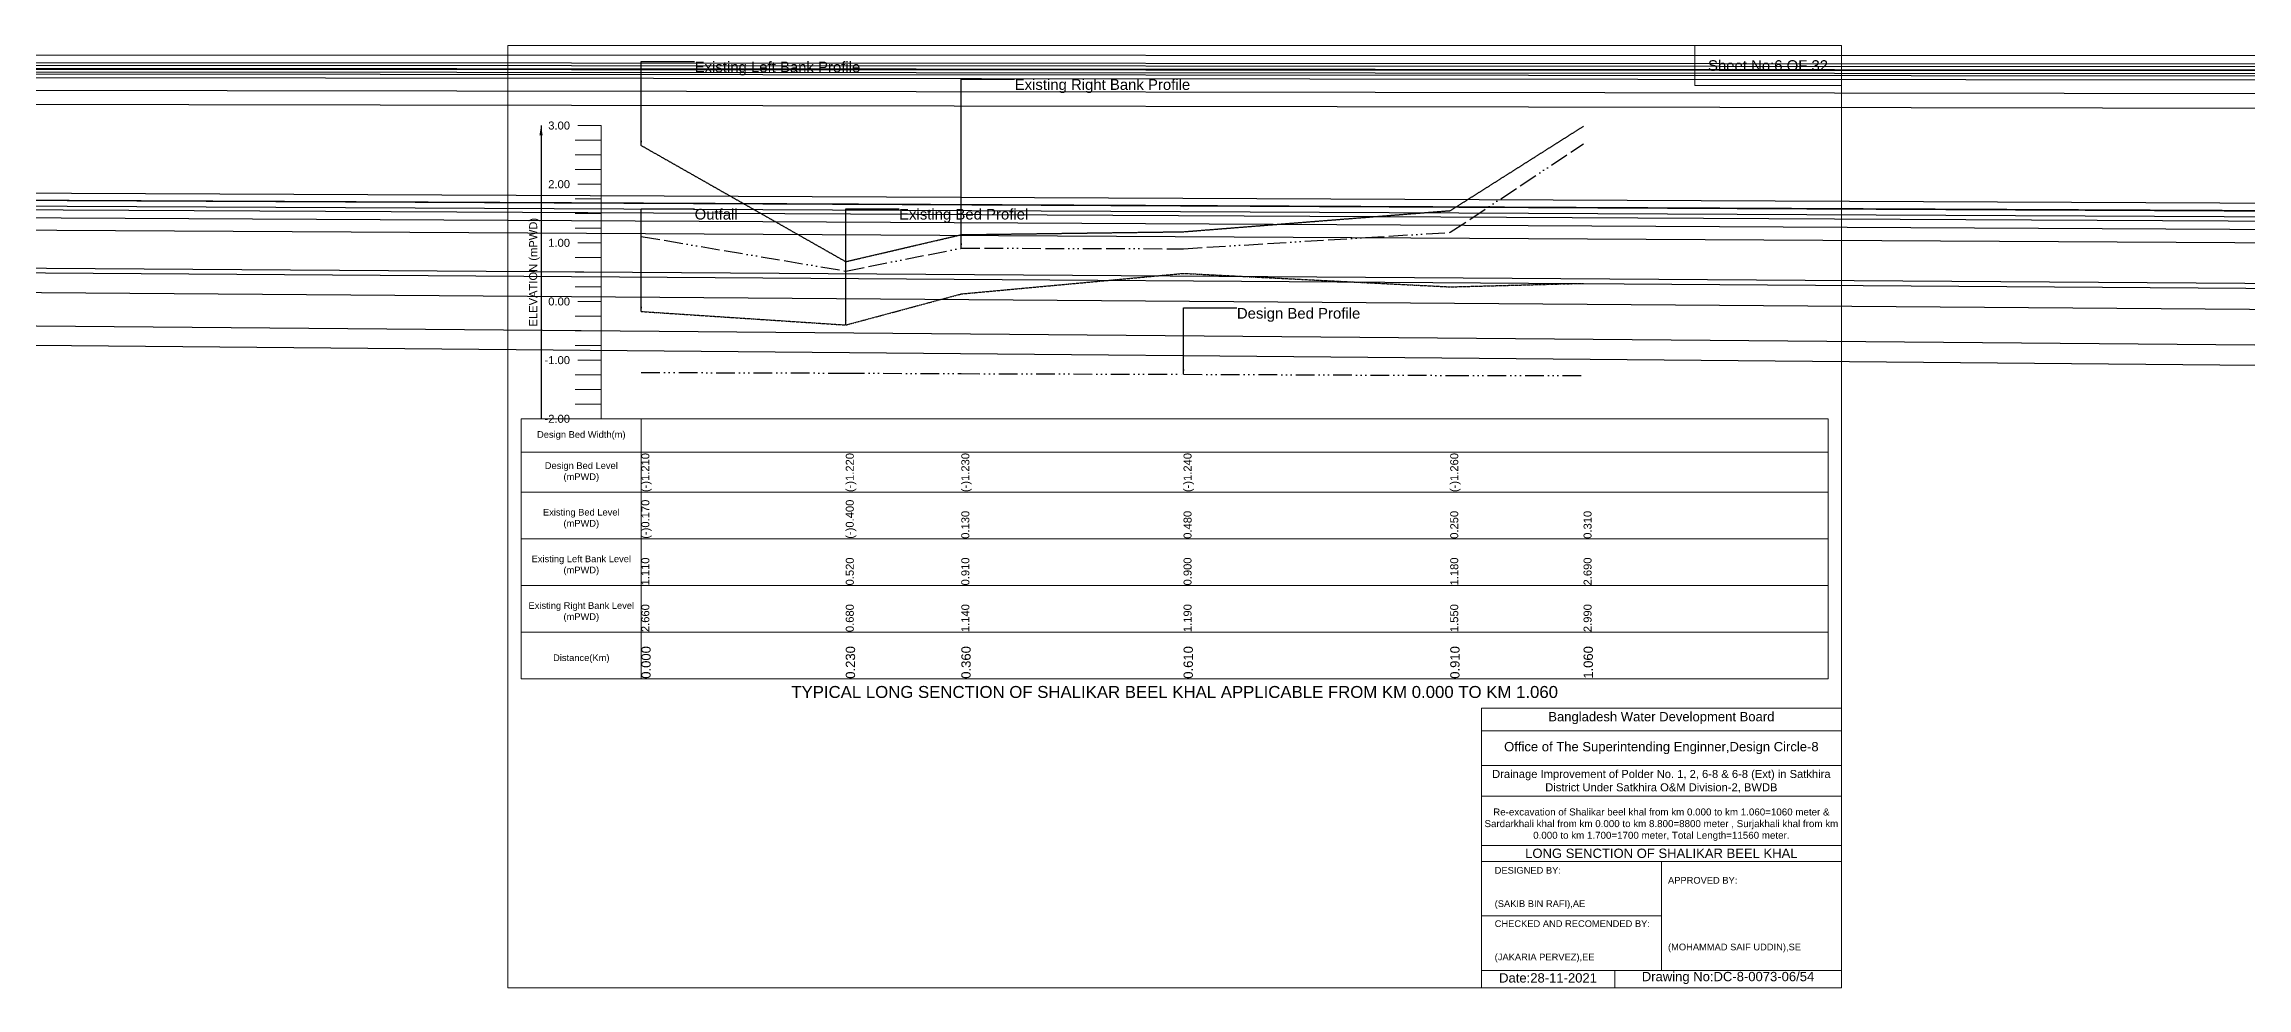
# Model space of a CAD drawing. Header units: inches. Extents: x 0 to 416000, y -4242 to 7.
# Drawn here: x 147912 to 157825, y -4242 to 7 of the extents above; entities that cross this region are included whole.
import ezdxf

# ---------------------------------------------------------------- set-up
doc = ezdxf.new("R2010")
doc.units = ezdxf.units.IN
doc.header["$LTSCALE"] = 7
doc.header["$MEASUREMENT"] = 0
for name, pattern in [('ACAD_ISO14W100', [24, 12, -3, 0, -3, 0, -3, 0, -3]), ('ACAD_ISO15W100', [39, 12, -3, 12, -3, 0, -3, 0, -3, 0, -3]), ('DASHDOT2', [0.5, 0.25, -0.125, 0, -0.125]), ('DASHED2', [0.375, 0.25, -0.125])]:
    doc.linetypes.add(name, pattern=pattern)
for name, color, linetype, lineweight in [('Cross section Data Border', 7, 'Continuous', 9), ('Cross Section Labels', 7, 'Continuous', 9), ('Design Bed Level Long Section', 7, 'ACAD_ISO14W100', 25), ('Existing Bed Level for Long Section', 7, 'DASHDOT2', 25), ('Existing Left Bank of Long section', 7, 'DASHED2', 25), ('Existing Right Bank of Long Section', 7, 'ACAD_ISO15W100', 25), ('Long Section Border', 7, 'Continuous', 9), ('Long Section Labels', 7, 'Continuous', 9), ('Vscale for Long Section', 7, 'Continuous', 9)]:
    doc.layers.add(name, color=color, linetype=linetype, lineweight=lineweight)
doc.styles.get("Standard").update_dxf_attribs({"font": 'arial.ttf'})
doc.dimstyles.get("Standard").update_dxf_attribs({"dimtxt": 0.18, "dimasz": 0.18, "dimexe": 0.18, "dimexo": 0.0625, "dimgap": 0.09, "dimtad": 0, "dimtih": 1, "dimtoh": 1, "dimdec": 4, "dimzin": 0, "dimdsep": 46, "dimtxsty": 'Standard', "dimcen": 0.09, "dimadec": 0, "dimazin": 0, "dimtfac": 1, "dimtdec": 4, "dimtofl": 0, "dimtmove": 0, "dimatfit": 3, "dimfxl": 1, "dimtolj": 1, "dimtzin": 0, "dimarcsym": 0})

msp = doc.modelspace()

# ---------------------------------------------------------------- linework, layer by layer
at = {"layer": 'Cross section Data Border'}
for points in [[(150000, 0), (156000, 0), (156000, -4242), (150000, -4242)], [(155340, 0), (156000, 0), (156000, -180), (155340, -180)]]:
    msp.add_lwpolyline(points, close=True, dxfattribs=at)
for points in [[(154380, -4242), (154380, -2982), (156000, -2982)], [(154380, -3084), (156000, -3084)], [(154380, -3240), (156000, -3240)], [(154380, -3378), (156000, -3378)], [(154380, -3600), (156000, -3600)], [(154380, -3672), (156000, -3672)], [(155190, -3672), (155190, -4164)], [(154380, -3918), (155190, -3918)], [(154380, -4164), (156000, -4164)], [(154980, -4164), (154980, -4242)]]:
    msp.add_lwpolyline(points, dxfattribs=at)
at = {"layer": 'Design Bed Level Long Section'}
msp.add_lwpolyline([(150600, -1471.4), (151520, -1474.1), (152040, -1476.7), (153040, -1479.4), (154240, -1484.6), (154840, -1484.6)], dxfattribs=at)
at = {"layer": 'Existing Bed Level for Long Section'}
msp.add_lwpolyline([(150600, -1196.9), (151520, -1257.6), (152040, -1117.7), (153040, -1025.3), (154240, -1086), (154840, -1070.2)], dxfattribs=at)
at = {"layer": 'Existing Left Bank of Long section'}
msp.add_lwpolyline([(150600, -449.8), (151520, -972.5), (152040, -851), (153040, -837.8), (154240, -742.8), (154840, -362.6)], dxfattribs=at)
at = {"layer": 'Existing Right Bank of Long Section'}
msp.add_lwpolyline([(150600, -859), (151520, -1014.7), (152040, -911.8), (153040, -914.4), (154240, -840.5), (154840, -441.8)], dxfattribs=at)
at = {"layer": 'Long Section Border'}
msp.add_lwpolyline([(150060, -1680), (155940, -1680), (155940, -2850), (150060, -2850)], close=True, dxfattribs=at)
for points in [[(150600, -1680), (150600, -2850)], [(150060, -1830), (155940, -1830)], [(150060, -2010), (155940, -2010)], [(150060, -2220), (155940, -2220)], [(150060, -2430), (155940, -2430)], [(150060, -2640), (155940, -2640)]]:
    msp.add_lwpolyline(points, dxfattribs=at)
at = {"layer": 'Vscale for Long Section'}
for points in [[(150420, -360), (150315, -360)], [(150420, -1680), (150420, -1416), (150420, -1152), (150420, -888), (150420, -624), (150420, -360)], [(150420, -426), (150303, -426)], [(150420, -492), (150303, -492)], [(150420, -558), (150303, -558)], [(150420, -690), (150303, -690)], [(150420, -624), (150315, -624)], [(150420, -756), (150303, -756)], [(150420, -822), (150303, -822)], [(150420, -888), (150315, -888)], [(150420, -954), (150303, -954)], [(150420, -1020), (150303, -1020)], [(150420, -1086), (150303, -1086)], [(150420, -1152), (150315, -1152)], [(150420, -1218), (150303, -1218)], [(150420, -1284), (150303, -1284)], [(150420, -1350), (150303, -1350)], [(150420, -1482), (150303, -1482)], [(150420, -1416), (150315, -1416)], [(150420, -1548), (150303, -1548)], [(150420, -1614), (150303, -1614)], [(150420, -1680), (150525, -1680)]]:
    msp.add_lwpolyline(points, dxfattribs=at)

# ---------------------------------------------------------------- texts
at = {"layer": 'Cross section Data Border', "attachment_point": 5}
for s, insert, char_height in [('Sheet No:6 OF 32', (155670, -90), 48), ('Bangladesh Water Development Board', (155190, -3027), 42), ('Office of The Superintending Enginner,Design Circle-8', (155190, -3162), 42)]:
    msp.add_mtext(s, dxfattribs=dict(at, insert=insert, char_height=char_height))
at = {"layer": 'Cross section Data Border'}
for s, insert, char_height, width, attachment_point in [('Drainage Improvement of Polder No. 1, 2, 6-8 & 6-8 (Ext) in Satkhira District Under Satkhira O&M Division-2, BWDB', (155190, -3312), 36, 1680, 5), ('Re-excavation of Shalikar beel khal from km 0.000 to km 1.060=1060 meter & Sardarkhali khal from km 0.000 to km 8.800=8800 meter , Surjakhali khal from km 0.000 to km 1.700=1700 meter, Total Length=11560 meter.', (155190, -3507), 31.4683, 1620, 5), ('LONG SENCTION OF SHALIKAR BEEL KHAL', (155190, -3636), 42, 1680, 5), ('DESIGNED BY:^J^J^J(SAKIB BIN RAFI),AE', (154440, -3792), 30, 840, 4), ('APPROVED BY:^J^J^J^J^J^J(MOHAMMAD SAIF UDDIN),SE', (155220, -3912), 30, 840, 4), ('CHECKED AND RECOMENDED BY:^J^J^J(JAKARIA PERVEZ),EE', (154440, -4032), 30, 840, 4), ('Date:28-11-2021', (154680, -4197), 42, 840, 5), ('Drawing No:DC-8-0073-06/54', (155490, -4197), 42, 1320, 5)]:
    msp.add_mtext(s, dxfattribs=dict(at, insert=insert, char_height=char_height, width=width, attachment_point=attachment_point))
at = {"layer": 'Long Section Border', "attachment_point": 5}
for s, insert, char_height in [('Design Bed Width(m)', (150330, -1755), 30), ('Design Bed Level^J(mPWD)', (150330, -1920), 30), ('Existing Bed Level^J(mPWD)', (150330, -2130), 30), ('Existing Left Bank Level^J(mPWD)', (150330, -2340), 30), ('Existing Right Bank Level^J(mPWD)', (150330, -2550), 30), ('Distance(Km)', (150330, -2760), 30), ('TYPICAL LONG SENCTION OF SHALIKAR BEEL KHAL APPLICABLE FROM KM 0.000 TO KM 1.060', (153000, -2910), 54)]:
    msp.add_mtext(s, dxfattribs=dict(at, insert=insert, char_height=char_height))
at = {"layer": 'Long Section Labels', "char_height": 48, "attachment_point": 1}
for s, insert in [('Existing Left Bank Profile', (150840, -72.2)), ('Existing Right Bank Profile', (152280, -151.4)), ('Outfall', (150840, -734.9)), ('Existing Bed Profiel', (151760, -734.9)), ('Design Bed Profile', (153280, -1181))]:
    msp.add_mtext(s, dxfattribs=dict(at, insert=insert))
at = {"layer": 'Vscale for Long Section', "char_height": 36, "attachment_point": 6}
for s, insert in [('3.00', (150279.1, -360)), ('2.00', (150279.1, -624)), ('1.00', (150279.1, -888)), ('0.00', (150279.1, -1152)), ('-1.00', (150279.1, -1416)), ('-2.00', (150279.1, -1680))]:
    msp.add_mtext(s, dxfattribs=dict(at, insert=insert))
at = {"layer": 'Vscale for Long Section', "rotation": 90}
for s, insert, char_height, attachment_point in [('ELEVATION (mPWD)', (150118.8, -1020), 36, 5), ('(-)1.210', (150600, -2010), 36, 1), ('(-)1.220', (151520, -2010), 36, 1), ('(-)1.230', (152040, -2010), 36, 1), ('(-)1.240', (153040, -2010), 36, 1), ('(-)1.260', (154240, -2010), 36, 1), ('(-)1.260', (154240, -2010), 36, 1), ('(-)0.170', (150600, -2220), 36, 1), ('(-)0.400', (151520, -2220), 36, 1), ('0.130', (152040, -2220), 36, 1), ('0.480', (153040, -2220), 36, 1), ('0.250', (154240, -2220), 36, 1), ('0.310', (154840, -2220), 36, 1), ('1.110', (150600, -2430), 36, 1), ('0.520', (151520, -2430), 36, 1), ('0.910', (152040, -2430), 36, 1), ('0.900', (153040, -2430), 36, 1), ('1.180', (154240, -2430), 36, 1), ('2.690', (154840, -2430), 36, 1), ('2.660', (150600, -2640), 36, 1), ('0.680', (151520, -2640), 36, 1), ('1.140', (152040, -2640), 36, 1), ('1.190', (153040, -2640), 36, 1), ('1.550', (154240, -2640), 36, 1), ('2.990', (154840, -2640), 36, 1), ('0.000', (150600, -2850), 42, 1), ('0.230', (151520, -2850), 42, 1), ('0.360', (152040, -2850), 42, 1), ('0.610', (153040, -2850), 42, 1), ('0.910', (154240, -2850), 42, 1), ('1.060', (154840, -2850), 42, 1)]:
    msp.add_mtext(s, dxfattribs=dict(at, insert=insert, char_height=char_height, attachment_point=attachment_point))

# ---------------------------------------------------------------- leaders
at = {"layer": 'Cross Section Labels', "annotation_type": 0, "has_hookline": 1, "hookline_direction": 0, "text_width": 497}
for points in [[(0, 0), (223015, -154.2), (223194.9, -154.2)], [(0, 0), (252652, -245.4), (252831.9, -245.4)], [(0, 0), (262182, -225.9), (262361.9, -225.9)], [(0, 0), (313700, -185.7), (313879.9, -185.7)], [(0, 0), (332446, -171.3), (332625.9, -171.3)], [(0, 0), (342778, -95.2), (342957.9, -95.2)], [(0, 0), (383141, -273.2), (383320.9, -273.2)], [(0, 0), (392544, -311.8), (392723.9, -311.8)], [(0, 0), (402652, -286.9), (402831.9, -286.9)], [(0, 0), (202878.5, -361.4), (203058.4, -361.4)], [(0, 0), (212708, -289.6), (212887.9, -289.6)], [(0, 0), (292730, -1643.9), (292909.9, -1643.9)], [(0, 0), (302388, -1582.6), (302567.9, -1582.6)], [(0, 0), (322958, -1614.4), (323137.9, -1614.4)], [(0, 0), (332565, -1623.5), (332744.9, -1623.5)], [(0, 0), (342899, -1610.9), (343078.9, -1610.9)], [(0, 0), (372584, -1670.8), (372763.9, -1670.8)], [(0, 0), (382536, -1802.2), (382715.9, -1802.2)], [(0, 0), (232555, -1747.4), (232734.9, -1747.4)], [(0, 0), (242747, -1679.5), (242926.9, -1679.5)], [(0, 0), (252778, -1712.3), (252957.9, -1712.3)], [(0, 0), (193167, -1760.6), (193346.9, -1760.6)], [(0, 0), (212832, -1815), (213011.9, -1815)]]:
    msp.add_leader(points, dimstyle='Standard', override={"dimasz": 43.2}, dxfattribs=at)
at = {"layer": 'Long Section Labels', "annotation_type": 0, "has_hookline": 1, "hookline_direction": 0}
for points, text_width in [([(150600, -449.8), (150600, -72.2), (150839.9, -72.2)], 737.4), ([(152040, -911.8), (152040, -151.4), (152279.9, -151.4)], 782), ([(150600, -1196.9), (150600, -734.9), (150839.9, -734.9)], 185.8), ([(151520, -1257.6), (151520, -734.9), (151759.9, -734.9)], 571.4), ([(153040, -1479.4), (153040, -1181), (153279.9, -1181)], 547.4)]:
    msp.add_leader(points, dimstyle='Standard', override={"dimasz": 21.6}, dxfattribs=dict(at, text_width=text_width))
at = {"layer": 'Vscale for Long Section'}
msp.add_leader([(150148.8, -360), (150148.8, -1680)], dimstyle='Standard', override={"dimasz": 43.2}, dxfattribs=at)

doc.saveas('drawing.dxf')
